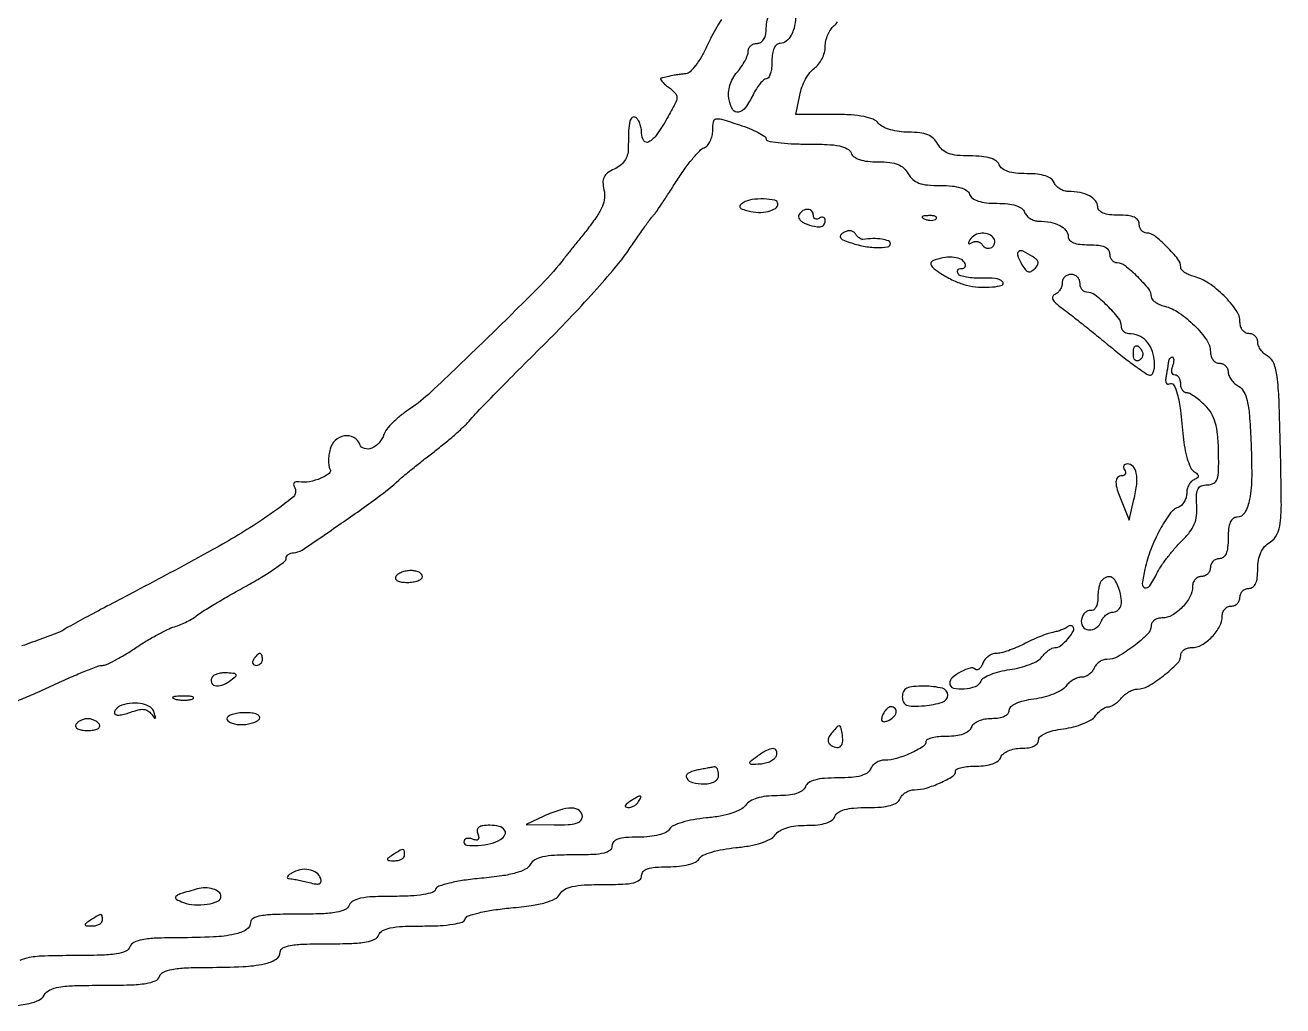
# Model space of a CAD drawing. Extents: x 166 to 1835, y 45 to 1905.
# Drawn here: x 1441.9 to 1654.2, y 71.5 to 237.1 of the extents above; entities that cross this region are included whole.
import ezdxf

# ---------------------------------------------------------------- set-up
doc = ezdxf.new("R2010")
doc.units = 0

msp = doc.modelspace()

# ---------------------------------------------------------------- linework, layer by layer
for points in [[(1559.48133, 238.01001, 0.013298), (1558.687206, 236.751742, 0.015198), (1557.818149, 235.1834, 0.012038), (1556.972373, 233.439356, -0.024588), (1556.089992, 231.730419, -0.032015), (1555.110798, 230.267342, -0.033414), (1554.171585, 229.197811, -0.176508), (1553.475007, 228.875, 0.00937), (1552.837102, 228.80888, 0.007087), (1552.139533, 228.713281, 0.007171), (1551.486808, 228.604786, 0.016483), (1551, 228.5, -0.003794), (1550.566559, 228.395128, -0.002897), (1550.090731, 228.286719, -0.002929), (1549.643784, 228.190354, -0.006893), (1549.30887, 228.125, 0.450582), (1549.208546, 227.959587, 0.094812), (1549.389439, 227.62089, 0.04497), (1549.858078, 227.137091, 0.020019), (1550.553669, 226.584414, -0.042518), (1551.663444, 225.618197, -0.206845), (1551.951821, 224.855573, -0.110138), (1551.675941, 223.84225, -0.008499), (1550.310819, 221.356421, -0.022693), (1548.570625, 218.608783, -0.109312), (1547.216093, 217.364295, -0.400612), (1546.379795, 217.566067, -0.143979), (1546, 218.85765, 0.045044), (1545.925959, 219.677849, 0.045465), (1545.70625, 220.468871, 0.049524), (1545.383702, 221.118652, 0.114875), (1545, 221.5, 0.305117), (1544.418753, 221.477485, 0.179076), (1544.018445, 220.873617, 0.049001), (1543.809568, 219.313265, 0.007454), (1543.745891, 216.167838, -0.07476), (1543.582339, 215.118206, -0.075824), (1543.117567, 214.16864, -0.072852), (1542.37147, 213.370939, -0.061537), (1541.385782, 212.766005, 0.046156), (1540.252675, 212.117574, 0.123986), (1539.650201, 211.419561, 0.127911), (1539.46056, 210.533792, 0.050637), (1539.641495, 209.292263, -0.088259), (1539.737447, 207.920667, -0.072029), (1539.372826, 206.492867, -0.050867), (1538.474337, 204.830395, -0.01904), (1536.899633, 202.694096, 0.000108), (1535.543574, 200.993189, 0.00012), (1534.235315, 199.350705, 0.00011), (1533.120155, 197.949329, 0.000626), (1532.527194, 197.201921, -0.0289), (1528.582793, 192.769527, -0.003822), (1519.630711, 183.946123, -0.00307), (1510.432686, 175.12694, -0.043435), (1506.863398, 172.290904, 0.023493), (1505.367162, 171.196347, 0.025008), (1504.01252, 169.987551, 0.025639), (1502.960182, 168.837264, 0.095882), (1502.493847, 167.980615, -0.102529), (1501.699988, 166.566951, -0.116366), (1500.439976, 165.661534, -0.16748), (1499.22382, 165.589069, -0.237316), (1498.436064, 166.306019, 0.180471), (1497.411764, 167.465659, 0.164013), (1495.830689, 167.729028, 0.147684), (1494.288456, 166.97772, 0.145597), (1493.409246, 165.494431, 0.029371), (1493.223516, 164.513789, 0.031023), (1493.158464, 163.53597, 0.032645), (1493.209825, 162.693149, 0.10727), (1493.394609, 162.170526, -0.382769), (1493.256143, 161.398884, -0.065842), (1491.858901, 160.579052, -0.054644), (1489.932926, 160.004431, -0.077633), (1488.149648, 159.958395, 0.06391), (1487.67313, 159.95911, 0.160495), (1487.363262, 159.811552, 0.222397), (1487.261027, 159.5483, 0.122185), (1487.368828, 159.212241, -0.378597), (1487.036237, 157.277812, -0.023346), (1481.926595, 153.552262, -0.019709), (1473.650066, 148.546982, -0.005709), (1460.5, 141.4808, 0.001262), (1456.212764, 139.22597, 0.001826), (1452.4375, 137.210547, 0.000928), (1449.244094, 135.483081, 0.030372), (1448.5, 135.018179, -0.063388), (1447.749962, 134.615641, -0.002553), (1444.85625, 133.523616, -0.004446), (1441.403828, 132.275668, -0.00313)], [(1572, 238.974799, -0.046466), (1571.816287, 237.002216, -0.074377), (1571.262491, 235.407355, -0.099659), (1570.42128, 234.369984, -0.174432), (1569.393011, 234, 0.175193), (1568.810846, 233.789558, 0.111041), (1568.366084, 233.211598, 0.074083), (1568.088356, 232.269986, 0.034744), (1568, 231, -0.029865), (1567.931288, 229.850641, -0.046501), (1567.722279, 228.88125, -0.058884), (1567.418323, 228.205922, -0.26341), (1567.054566, 228, 0.182582), (1566.606198, 227.830625, 0.037347), (1566.003637, 227.213879, 0.034816), (1565.373331, 226.348489, 0.026586), (1564.804566, 225.323842, -0.039909), (1563.52637, 223.158994, -0.189222), (1562.347413, 222.380421, -0.322876), (1561.387182, 222.803484, -0.085784), (1560.762164, 224.463828, -0.061035), (1560.680563, 225.680587, -0.057573), (1560.890952, 226.906417, -0.055913), (1561.384314, 228.084144, -0.051555), (1562.137594, 229.158647, 0.027934), (1562.850372, 230.079719, 0.028274), (1563.452918, 231.070907, 0.029468), (1563.875305, 231.99006, 0.093228), (1564, 232.65301, -0.110581), (1564.115055, 233.166876, -0.09997), (1564.440625, 233.604322, -0.094858), (1564.927288, 233.897734, -0.088582), (1565.5, 234, 0.136154), (1566.099229, 234.166257, 0.109125), (1566.587029, 234.62866, 0.088231), (1566.907612, 235.349002, 0.058305), (1567.021962, 236.25, -0.079869), (1567.471305, 238.880929, -0.023535)], [(1439.906079, 71.526786, 0.033069), (1442.597742, 71.913973, 0.059167), (1444.256058, 72.476762, 0.155029), (1445.162943, 73.326679, -0.155113), (1446.0722, 74.178539, -0.069588), (1447.650625, 74.677359, -0.034994), (1450.291519, 74.934811, -0.006805), (1455.081075, 75, 0.006932), (1459.685322, 75.063833, 0.031999), (1462.33799, 75.307773, 0.059992), (1463.912635, 75.75294, 0.205061), (1464.638374, 76.5, -0.192364), (1465.31444, 77.23083, -0.065615), (1466.714893, 77.684343, -0.036237), (1469.026074, 77.938878, -0.008865), (1472.856989, 78.013655, 0.010575), (1478.716434, 78.148067, 0.041794), (1482.289848, 78.606613, 0.082189), (1484.31182, 79.402923, 0.263777), (1485, 80.616631, -0.285559), (1485.418611, 81.289829, -0.072024), (1486.701418, 81.706939, -0.035115), (1489.008904, 81.939321, -0.007542), (1493.031385, 82, 0.008188), (1497.090113, 82.06647, 0.034962), (1499.498998, 82.314609, 0.064281), (1500.947394, 82.764126, 0.196231), (1501.638374, 83.5, -0.18348), (1502.280573, 84.218574, -0.069653), (1503.569683, 84.673799, -0.039558), (1505.663439, 84.929037, -0.010558), (1509.023655, 85, 0.01232), (1511.978125, 85.072811, 0.02874), (1514.177389, 85.308462, 0.035017), (1515.699496, 85.671621, 0.240701), (1516.231439, 86.194318, -0.236181), (1516.752169, 86.714824, -0.021052), (1518.586284, 87.240692, -0.022961), (1521.012532, 87.710357, -0.013474), (1523.949627, 88.059598, 0.011776), (1527.411267, 88.459294, 0.033636), (1529.782915, 88.954268, 0.049825), (1531.358388, 89.569992, 0.148185), (1532.184545, 90.36528, -0.138736), (1532.97372, 91.153634, -0.072816), (1534.280535, 91.651185, -0.042799), (1536.318201, 91.923527, -0.011831), (1539.54969, 92, 0.009528), (1542.845394, 92.062806, 0.04763), (1544.674948, 92.308137, 0.108929), (1545.644059, 92.770891, 0.231061), (1546, 93.5, -0.187458), (1546.270406, 94.195901, -0.126791), (1546.991718, 94.665736, -0.064391), (1548.304942, 94.927148, -0.016974), (1550.45031, 95, 0.024334), (1552.329666, 95.091517, 0.039253), (1553.906388, 95.371565, 0.047541), (1555.086957, 95.80151, 0.150204), (1555.70031, 96.364311, -0.158901), (1556.340614, 96.932112, -0.029567), (1557.836143, 97.480012, -0.028605), (1559.755409, 97.939252, -0.021184), (1561.917873, 98.233649, 0.02086), (1564.265063, 98.551646, 0.034045), (1566.213494, 99.037634, 0.040851), (1567.68848, 99.651115, 0.116424), (1568.528116, 100.369338, -0.104192), (1569.306698, 101.068618, -0.057314), (1570.486249, 101.5808, -0.04625), (1572.024325, 101.896932, -0.027577), (1573.891627, 102, 0.023852), (1575.764637, 102.089401, 0.05272), (1577.165317, 102.374403, 0.075048), (1578.123286, 102.844135, 0.150798), (1578.638374, 103.5, -0.160697), (1579.193759, 104.179708, -0.075342), (1580.244275, 104.644626, -0.048678), (1581.845353, 104.917769, -0.017925), (1584.138374, 105, 0.017925), (1586.431395, 105.082231, 0.048678), (1588.032473, 105.355374, 0.075342), (1589.082989, 105.820292, 0.160697), (1589.638374, 106.5, -0.095986), (1589.996174, 107.073509, -0.066857), (1590.587144, 107.559375, -0.06442), (1591.311231, 107.887892, -0.074453), (1592.059936, 108, 0.071567), (1594.039517, 108.284805, 0.035404), (1596.424167, 109.173038, 0.030297), (1598.504512, 110.277096, 0.261291), (1599, 111.160515, -0.302301), (1599.216574, 111.48599, -0.040808), (1600.037344, 111.753401, -0.035942), (1601.177961, 111.939271, -0.022424), (1602.531385, 112, 0.032025), (1604.052367, 112.09752, 0.055587), (1605.280592, 112.39694, 0.072248), (1606.161597, 112.871876, 0.14238), (1606.638374, 113.5, -0.134491), (1607.070802, 114.088394, -0.065461), (1607.877318, 114.570636, -0.056246), (1608.931597, 114.891905, -0.045886), (1610.106989, 115, 0.03736), (1611.306979, 115.089789, 0.073237), (1612.221434, 115.368245, 0.106413), (1612.793327, 115.806462, 0.178083), (1613, 116.368331, -0.217078), (1613.277226, 116.976781, -0.071529), (1614.123373, 117.522646, -0.049976), (1615.45017, 117.977482, -0.024268), (1617.214914, 118.302, 0.029857), (1618.9124, 118.633794, 0.031456), (1620.528137, 119.16138, 0.033157), (1621.851374, 119.792104, 0.107496), (1622.575156, 120.433669, -0.038497), (1623.088558, 121.032999, -0.039692), (1623.68288, 121.53989, -0.042891), (1624.267037, 121.890924, -0.114337), (1624.737798, 122, 0.107418), (1625.215092, 122.103737, 0.03939), (1625.821961, 122.440625, 0.03682), (1626.44853, 122.92602, 0.036354), (1627, 123.5, -0.049474), (1627.581103, 124.073949, -0.041862), (1628.295755, 124.559375, -0.043776), (1629.029607, 124.891938, -0.0847), (1629.662937, 125, 0.133389), (1631.482059, 125.494095, 0.032271), (1634.087917, 127.257592, 0.029856), (1636.419241, 129.298859, 0.200614), (1637, 130.688058, -0.139378), (1637.142222, 131.188352, -0.100015), (1637.541972, 131.614617, -0.08546), (1638.139849, 131.901667, -0.069388), (1638.845012, 132, 0.131807), (1640.534928, 132.453363, 0.069552), (1642.258837, 133.799851, 0.069082), (1643.560507, 135.581828, 0.123861), (1644, 137.328741, -0.088534), (1644.113879, 137.966843, -0.094841), (1644.440625, 138.509068, -0.099977), (1644.927762, 138.871806, -0.11064), (1645.5, 139, 0.099038), (1646.072457, 139.114514, 0.097945), (1646.559375, 139.440625, 0.097945), (1646.885486, 139.927543, 0.099038), (1647, 140.5, -0.099038), (1647.114514, 141.072457, -0.097945), (1647.440625, 141.559375, -0.097945), (1647.927543, 141.885486, -0.099038), (1648.5, 142, 0.158389), (1649.160385, 142.214579, 0.128489), (1649.63495, 142.793242, 0.079062), (1649.91497, 143.791396, 0.028936), (1650, 145.259453, -0.041314), (1650.126286, 146.785199, -0.065591), (1650.508282, 148.037101, -0.074149), (1651.156545, 149.03704, -0.072462), (1652.072889, 149.813447, 0.1378), (1653.231894, 151.086152, 0.088878), (1653.801031, 153.010835, 0.030477), (1653.976398, 156.56599, 0.002647), (1653.822889, 165.626161, 0.003407), (1653.584787, 173.820125, 0.024285), (1653.250188, 177.774079, 0.053713), (1652.705213, 179.998106, 0.180358), (1651.75, 181.121858, -0.057206), (1651.080665, 181.603448, -0.052111), (1650.514062, 182.238262, -0.055546), (1650.127917, 182.92284, -0.100991), (1650, 183.54969, 0.102534), (1649.885305, 184.103113, 0.098701), (1649.559375, 184.573971, 0.097084), (1649.072534, 184.889464, 0.095649), (1648.5, 185, -0.129736), (1647.927967, 185.150967, -0.100687), (1647.440625, 185.575612, -0.088743), (1647.112885, 186.210839, -0.074964), (1647, 186.959531, 0.154066), (1646.382018, 188.917508, 0.044648), (1644.314857, 191.368291, 0.045071), (1641.704665, 193.52604, 0.087625), (1639.25, 194.639657, -0.039264), (1638.388842, 194.934229, -0.050916), (1637.660938, 195.341215, -0.060578), (1637.159293, 195.792472, -0.181251), (1637, 196.217461, 0.16982), (1636.531668, 197.556599, 0.02781), (1634.675638, 199.636971, 0.027926), (1632.59885, 201.498844, 0.16683), (1631.25, 201.982723, -0.11869), (1630.773186, 202.104522, -0.099152), (1630.367188, 202.43555, -0.090984), (1630.094487, 202.92578, -0.081725), (1630, 203.5, 0.164293), (1629.773926, 204.169448, 0.129352), (1629.166667, 204.642857, 0.075863), (1628.104033, 204.918107, 0.025511), (1626.5, 205, -0.026588), (1624.959322, 205.081986, -0.06822), (1623.878136, 205.349501, -0.11212), (1623.235254, 205.791296, -0.188537), (1623, 206.393011, 0.174432), (1622.630016, 207.42128, 0.099659), (1621.592645, 208.262491, 0.074377), (1619.997784, 208.816287, 0.046466), (1618.025201, 209, -0.075792), (1617.289777, 209.112122, -0.064712), (1616.576941, 209.440625, -0.066826), (1615.993631, 209.92651, -0.09438), (1615.638374, 210.5, 0.149362), (1615.129464, 211.151758, 0.074777), (1614.184652, 211.622279, 0.053272), (1612.813032, 211.909374, 0.024977), (1611, 212, -0.024977), (1609.186968, 212.090626, -0.053272), (1607.815348, 212.377721, -0.074777), (1606.870536, 212.848242, -0.149362), (1606.361626, 213.5, 0.15327), (1605.836143, 214.162485, 0.075361), (1604.855411, 214.630927, 0.051739), (1603.404813, 214.912583, 0.022102), (1601.428195, 215, -0.022196), (1599.23471, 215.09742, -0.066157), (1597.770828, 215.426141, -0.094926), (1596.754316, 216.038648, -0.087174), (1596, 217, 0.083758), (1595.278195, 217.932876, 0.089873), (1594.30625, 218.55023, 0.068384), (1592.962365, 218.893467, 0.028384), (1591.087261, 219, -0.033613), (1589.489089, 219.107561, -0.0381), (1587.987065, 219.428593, -0.041963), (1586.752692, 219.908223, -0.106295), (1586, 220.5, 0.123201), (1585.070554, 221.181818, 0.04824), (1583.536003, 221.641977, 0.034588), (1581.369045, 221.915981, 0.014158), (1578.402555, 222), (1572.05, 222), (1572.689652, 225.25, -0.041031), (1573.069709, 226.5901, -0.034817), (1573.680539, 227.929157, -0.036266), (1574.414829, 229.074565, -0.077532), (1575.164652, 229.806704, 0.072016), (1575.867107, 230.477699, 0.04907), (1576.460866, 231.411314, 0.048817), (1576.86463, 232.44973, 0.068427), (1577, 233.434259, -0.056268), (1577.110633, 234.414229, -0.043367), (1577.440625, 235.439047, -0.044509), (1577.925396, 236.354157, -0.075633), (1578.5, 237, 0.074303), (1579.074547, 237.642348, 0.044556)], [(1440.668076, 123.028125, 0.00783), (1443.346044, 124.159272, 0.005663), (1446.295519, 125.5, -0.005814), (1449.247288, 126.840701, -0.007999), (1451.932352, 127.971875, -0.005429), (1454.198199, 128.855573, -0.090497), (1454.98963, 129, 0.108026), (1455.695396, 129.154283, 0.013397), (1457.11495, 129.852704, 0.015301), (1458.774817, 130.791261, 0.012114), (1460.511119, 131.902824, -0.012218), (1462.3298, 133.066592, -0.011547), (1464.237327, 134.163108, -0.011585), (1465.970344, 135.055337, -0.039024), (1467.156144, 135.521104, 0.024849), (1468.16325, 135.884113, 0.017741), (1469.252117, 136.384963, 0.017975), (1470.258343, 136.937992, 0.036164), (1471, 137.457217, -0.031842), (1471.947725, 138.132975, -0.004266), (1474.042187, 139.409119, -0.004916), (1476.555631, 140.877947, -0.004118), (1479.25, 142.387878, 0.010112), (1481.836724, 143.878508, 0.015335), (1484.017188, 145.287442, 0.009968), (1485.740036, 146.528553, 0.235881), (1486, 147.048941, -0.129733), (1486.096145, 147.413255, -0.098833), (1486.367188, 147.726637, -0.087162), (1486.772384, 147.941105, -0.074275), (1487.25, 148.02046, 0.145173), (1488.678652, 148.469759, 0.002659), (1495.301941, 152.984962, 0.006725), (1501.496835, 157.380651, 0.028683), (1505, 160.259701, -0.013829), (1505.853938, 161.005065, -0.002985), (1507.373929, 162.244281, -0.003113), (1509.151803, 163.657997, -0.00297), (1510.975078, 165.07195, 0.009094), (1512.809824, 166.53113, 0.008644), (1514.622127, 168.08051, 0.008623), (1516.176613, 169.505258, 0.030013), (1517.106409, 170.5, -0.019544), (1518.235365, 171.759639, -0.001522), (1521.392479, 174.996875, -0.002076), (1525.187496, 178.832599, -0.001585), (1529.371484, 183, 0.007551), (1533.707792, 187.423447, 0.007271), (1537.964454, 192.03125, 0.00722), (1541.596758, 196.199283, 0.026111), (1543.726652, 199, -0.002375), (1545.201661, 201.143506, -0.003388), (1546.532989, 203.03125, -0.001881), (1547.673856, 204.613269, -0.050316), (1548.019314, 205, 0.056892), (1548.354673, 205.385484, 0.002461), (1549.364068, 206.869207, 0.004168), (1550.539707, 208.647535, 0.002956), (1551.830033, 210.661131, -0.014007), (1553.186347, 212.678153, -0.017435), (1554.562273, 214.46994, -0.015842), (1555.800169, 215.877329, -0.113305), (1556.547218, 216.379746, 0.122912), (1557.103296, 216.769232, 0.064547), (1557.573245, 217.476796, 0.05818), (1557.891914, 218.37442, 0.056286), (1558, 219.331536, -0.04074), (1558.117782, 220.774673, -0.311471), (1558.565179, 221.239063, -0.124313), (1559.493565, 221.195194, -0.005866), (1562.5, 220.244382, -0.016547), (1564.224245, 219.612776, -0.02483), (1565.678125, 218.939172, -0.022132), (1566.77033, 218.302488, -0.255012), (1567, 217.881462, 0.360774), (1567.289213, 217.53281, 0.014662), (1569.024822, 217.258929, 0.019794), (1571.250282, 217.063468, 0.012006), (1573.893011, 217, -0.010358), (1577.300745, 216.929395, -0.039213), (1579.416075, 216.674721, -0.069304), (1580.715938, 216.219892, -0.184401), (1581.361626, 215.5, 0.14848), (1581.866684, 214.850869, 0.074574), (1582.803436, 214.379849, 0.053602), (1584.157176, 214.091407, 0.025713), (1585.933431, 214, -0.026282), (1587.902953, 213.896401, -0.067819), (1589.282906, 213.55792, -0.091578), (1590.268077, 212.942166, -0.084736), (1591, 212, 0.087174), (1591.754316, 211.038648, 0.094926), (1592.770828, 210.426141, 0.066157), (1594.23471, 210.09742, 0.022196), (1596.428195, 210, -0.022102), (1598.404813, 209.912583, -0.051739), (1599.855411, 209.630927, -0.075361), (1600.836143, 209.162485, -0.15327), (1601.361626, 208.5, 0.149362), (1601.870536, 207.848242, 0.074777), (1602.815348, 207.377721, 0.053272), (1604.186968, 207.090626, 0.024977), (1606, 207, -0.024977), (1607.813032, 206.909374, -0.053272), (1609.184652, 206.622279, -0.074777), (1610.129464, 206.151758, -0.149362), (1610.638374, 205.5, 0.09438), (1610.993631, 204.92651, 0.066826), (1611.576941, 204.440625, 0.064712), (1612.289777, 204.112122, 0.075792), (1613.025201, 204, -0.046466), (1614.997784, 203.816287, -0.074377), (1616.592645, 203.262491, -0.099659), (1617.630016, 202.42128, -0.174432), (1618, 201.393011, 0.188537), (1618.235254, 200.791296, 0.11212), (1618.878136, 200.349501, 0.06822), (1619.959322, 200.081986, 0.026588), (1621.5, 200, -0.025511), (1623.104033, 199.918107, -0.075863), (1624.166667, 199.642857, -0.129352), (1624.773926, 199.169448, -0.164293), (1625, 198.5, 0.081725), (1625.094487, 197.92578, 0.090984), (1625.367188, 197.43555, 0.099152), (1625.773186, 197.104522, 0.11869), (1626.25, 196.982723, -0.16683), (1627.59885, 196.498844, -0.027926), (1629.675638, 194.636971, -0.02781), (1631.531668, 192.556599, -0.16982), (1632, 191.217461, 0.181251), (1632.159293, 190.792472, 0.060578), (1632.660938, 190.341215, 0.050916), (1633.388842, 189.934229, 0.039264), (1634.25, 189.639657, -0.087625), (1636.704665, 188.52604, -0.045071), (1639.314857, 186.368291, -0.044648), (1641.382018, 183.917508, -0.154066), (1642, 181.959531, 0.074964), (1642.112885, 181.210839, 0.088743), (1642.440625, 180.575612, 0.100687), (1642.927967, 180.150967, 0.129736), (1643.5, 180, -0.095649), (1644.072534, 179.889464, -0.097084), (1644.559375, 179.573971, -0.098701), (1644.885305, 179.103113, -0.102534), (1645, 178.54969, 0.100456), (1645.127164, 177.923143, 0.055545), (1645.510865, 177.239514, 0.052166), (1646.073944, 176.606083, 0.057485), (1646.739115, 176.126123, -0.142124), (1647.619647, 175.232882, -0.066952), (1648.198786, 173.704342, -0.037046), (1648.583039, 171.235594, -0.008742), (1648.845386, 167.06792, -0.012443), (1648.97058, 160.960529, -0.04368), (1648.610738, 157.047158, -0.082358), (1647.7983, 154.774613, -0.272218), (1646.480948, 154, 0.168387), (1645.823631, 153.772172, 0.126474), (1645.355782, 153.159162, 0.074527), (1645.081909, 152.093285, 0.025687), (1645, 150.5, -0.025511), (1644.918107, 148.895967, -0.075863), (1644.642857, 147.833333, -0.129352), (1644.169448, 147.226074, -0.164293), (1643.5, 147, 0.099038), (1642.927543, 146.885486, 0.097945), (1642.440625, 146.559375, 0.097945), (1642.114514, 146.072457, 0.099038), (1642, 145.5, -0.099038), (1641.885486, 144.927543, -0.097945), (1641.559375, 144.440625, -0.097945), (1641.072457, 144.114514, -0.099038), (1640.5, 144, 0.11064), (1639.927762, 143.871806, 0.099977), (1639.440625, 143.509068, 0.094841), (1639.113879, 142.966843, 0.088534), (1639, 142.328741, -0.123861), (1638.560507, 140.581828, -0.069082), (1637.258837, 138.799851, -0.069552), (1635.534928, 137.453363, -0.131807), (1633.845012, 137, 0.069388), (1633.139849, 136.901667, 0.08546), (1632.541972, 136.614617, 0.100015), (1632.142222, 136.188352, 0.139378), (1632, 135.688058, -0.201245), (1631.402607, 134.263926, -0.031756), (1629.056326, 132.235219, -0.034223), (1626.411575, 130.498576, -0.128858), (1624.509108, 130, 0.086404), (1623.865181, 129.887888, 0.066336), (1623.229886, 129.559375, 0.065944), (1622.69918, 129.073417, 0.08301), (1622.361626, 128.5, -0.081103), (1622.026992, 127.926585, -0.065673), (1621.504855, 127.440625, -0.066514), (1620.882231, 127.112086, -0.088405), (1620.253254, 127, 0.084445), (1619.582705, 126.885938, 0.048096), (1618.834296, 126.53989, 0.046276), (1618.126742, 126.032939, 0.056368), (1617.575156, 125.433669, -0.107496), (1616.851374, 124.792104, -0.033157), (1615.528137, 124.16138, -0.031456), (1613.9124, 123.633794, -0.029857), (1612.214914, 123.302, 0.024268), (1610.45017, 122.977482, 0.049976), (1609.123373, 122.522646, 0.071529), (1608.277226, 121.976781, 0.217078), (1608, 121.368331, -0.178083), (1607.793327, 120.806462, -0.106413), (1607.221434, 120.368245, -0.073237), (1606.306979, 120.089789, -0.03736), (1605.106989, 120, 0.045886), (1603.931597, 119.891905, 0.056246), (1602.877318, 119.570636, 0.065461), (1602.070802, 119.088394, 0.134491), (1601.638374, 118.5, -0.14238), (1601.161597, 117.871876, -0.072248), (1600.280592, 117.39694, -0.055587), (1599.052367, 117.09752, -0.032025), (1597.531385, 117, 0.022424), (1596.177961, 116.939271, 0.035942), (1595.037344, 116.753401, 0.040808), (1594.216574, 116.48599, 0.302301), (1594, 116.160515, -0.261291), (1593.504512, 115.277096, -0.030297), (1591.424167, 114.173038, -0.035404), (1589.039517, 113.284805, -0.071567), (1587.059936, 113, 0.074453), (1586.311231, 112.887892, 0.06442), (1585.587144, 112.559375, 0.066857), (1584.996174, 112.073509, 0.095986), (1584.638374, 111.5, -0.160697), (1584.082989, 110.820292, -0.075342), (1583.032473, 110.355374, -0.048678), (1581.431395, 110.082231, -0.017925), (1579.138374, 110, 0.017925), (1576.845353, 109.917769, 0.048678), (1575.244275, 109.644626, 0.075342), (1574.193759, 109.179708, 0.160697), (1573.638374, 108.5, -0.150798), (1573.123286, 107.844135, -0.075048), (1572.165317, 107.374403, -0.05272), (1570.764637, 107.089401, -0.023852), (1568.891627, 107, 0.027577), (1567.024325, 106.896932, 0.04625), (1565.486249, 106.5808, 0.057314), (1564.306698, 106.068618, 0.104192), (1563.528116, 105.369338, -0.116424), (1562.68848, 104.651115, -0.040851), (1561.213494, 104.037634, -0.034045), (1559.265063, 103.551646, -0.02086), (1556.917873, 103.233649, 0.021184), (1554.755409, 102.939252, 0.028605), (1552.836143, 102.480012, 0.029567), (1551.340614, 101.932112, 0.158901), (1550.70031, 101.364311, -0.150204), (1550.086957, 100.80151, -0.047541), (1548.906388, 100.371565, -0.039253), (1547.329666, 100.091517, -0.024334), (1545.45031, 100, 0.016974), (1543.304942, 99.927148, 0.064391), (1541.991718, 99.665736, 0.126791), (1541.270406, 99.195901, 0.187458), (1541, 98.5, -0.231061), (1540.644059, 97.770891, -0.108929), (1539.674948, 97.308137, -0.04763), (1537.845394, 97.062806, -0.009528), (1534.54969, 97, 0.011831), (1531.318201, 96.923527, 0.042799), (1529.280535, 96.651185, 0.072816), (1527.97372, 96.153634, 0.138736), (1527.184545, 95.36528, -0.148185), (1526.358388, 94.569992, -0.049825), (1524.782915, 93.954268, -0.033636), (1522.411267, 93.459294, -0.011776), (1518.949627, 93.059598, 0.013474), (1516.012532, 92.710357, 0.022961), (1513.586284, 92.240692, 0.021052), (1511.752169, 91.714824, 0.236181), (1511.231439, 91.194318, -0.240701), (1510.699496, 90.671621, -0.035017), (1509.177389, 90.308462, -0.02874), (1506.978125, 90.072811, -0.01232), (1504.023655, 90, 0.010558), (1500.663439, 89.929037, 0.039558), (1498.569683, 89.673799, 0.069653), (1497.280573, 89.218574, 0.18348), (1496.638374, 88.5, -0.196231), (1495.947394, 87.764126, -0.064281), (1494.498998, 87.314609, -0.034962), (1492.090113, 87.06647, -0.008188), (1488.031385, 87, 0.007542), (1484.008904, 86.939321, 0.035115), (1481.701418, 86.706939, 0.072024), (1480.418611, 86.289829, 0.285559), (1480, 85.616631, -0.263777), (1479.31182, 84.402923, -0.082189), (1477.289848, 83.606613, -0.041794), (1473.716434, 83.148067, -0.010575), (1467.856989, 83.013655, 0.008865), (1464.026074, 82.938878, 0.036237), (1461.714893, 82.684343, 0.065615), (1460.31444, 82.23083, 0.192364), (1459.638374, 81.5, -0.205061), (1458.912635, 80.75294, -0.059992), (1457.33799, 80.307773, -0.031999), (1454.685322, 80.063833, -0.006932), (1450.081075, 80, 0.006805), (1445.291519, 79.934811, 0.034994), (1442.650625, 79.677359, 0.069588), (1441.0722, 79.178539, 0.155113)]]:
    msp.add_lwpolyline(points, format="xyb")
for points in [[(1563.165465, 207.104914, 0.062927), (1562.63762, 206.677455, 0.33943), (1562.59967, 206.333695, 0.172956), (1562.978219, 206.02521, 0.02137), (1564.011917, 205.707135, 0.058433), (1565.710617, 205.469407, 0.06382), (1567.366362, 205.644165, 0.080196), (1568.587636, 206.15, 0.26016), (1569, 206.888881, 0.354081), (1568.503052, 207.502643, 0.043167), (1566.657806, 207.731305, 0.044269), (1564.602653, 207.62543, 0.104139)], [(1572.564761, 205.104785, 0.169737), (1572.478983, 204.716284, 0.120446), (1572.636974, 204.294884, 0.091339), (1573.025634, 203.902484, 0.060475), (1573.587531, 203.604785, 0.028256), (1575.121193, 203.113662, 0.096736), (1576.161299, 203.050616, 0.191179), (1576.760879, 203.3861, 0.172394), (1577, 204.059017, 0.108972), (1576.921712, 204.413961, 0.182303), (1576.70625, 204.6254, 0.161196), (1576.3821, 204.656512, 0.082592), (1576, 204.5, -0.082592), (1575.6179, 204.343488, -0.161196), (1575.29375, 204.3746, -0.182303), (1575.078288, 204.586039, -0.108972), (1575, 204.940983, 0.184031), (1574.731151, 205.64669, 0.196382), (1574.06925, 205.970508, 0.153934), (1573.234143, 205.767641, 0.118917)], [(1593.8125, 204.316886, 0.051402), (1594.359369, 204.160852, 0.05415), (1594.916927, 204.123424, 0.060344), (1595.402231, 204.202593, 0.126455), (1595.729167, 204.395833, 0.296942), (1595.77538, 204.614691, 0.208169), (1595.592839, 204.799335, 0.077125), (1595.112848, 204.910055, 0.028489), (1594.416667, 204.921053, 0.018894), (1593.670344, 204.862007, 0.168741), (1593.37858, 204.720685, 0.470617), (1593.395823, 204.538436, 0.054073)], [(1580.091479, 202.056537, 0.078192), (1579.572164, 201.610495, 0.325843), (1579.543004, 201.222946, 0.151848), (1579.978619, 200.845089, 0.020591), (1581.117872, 200.400663, 0.034817), (1583.458922, 199.774976, 0.040753), (1585.743646, 199.522413, 0.045665), (1587.51138, 199.633273, 0.369823), (1588, 200.203534, 0.317815), (1587.686532, 200.646883, 0.046984), (1586.560938, 200.929527, 0.040974), (1585.041815, 201.036372, 0.030348), (1583.361803, 200.91459, -0.137583), (1583.07137, 200.95564, -0.056201), (1582.723607, 201.157602, -0.049896), (1582.376813, 201.473073, -0.044874), (1582.08541, 201.861803, 0.122136), (1581.732674, 202.206694, 0.108859), (1581.244282, 202.365415, 0.094125), (1580.674005, 202.313753, 0.068993)], [(1601.404508, 200.845492, 0.029587), (1601.165026, 200.401245, 0.279645), (1601.187815, 200.195104, 0.343373), (1601.367361, 200.148527, 0.036486), (1601.776393, 200.361803, -0.09406), (1602.239311, 200.539228, -0.096635), (1602.730434, 200.532237, -0.099026), (1603.173431, 200.342684, -0.10425), (1603.5, 200, 0.090563), (1603.815642, 199.650268, 0.095543), (1604.22897, 199.442674, 0.099662), (1604.67512, 199.40858, 0.108213), (1605.08541, 199.552786, 0.097277), (1605.403043, 199.847224, 0.097513), (1605.585377, 200.239685, 0.098348), (1605.604475, 200.669126, 0.100828), (1605.457295, 201.069098, 0.157727), (1604.642452, 201.761506, 0.112113), (1603.452109, 201.963602, 0.10733), (1602.248615, 201.631875, 0.134406)], [(1595.167619, 197.310259, 0.227116), (1594.832026, 196.94592, 0.231281), (1594.908852, 196.460217, 0.082991), (1595.551111, 195.807142, 0.020444), (1596.807846, 194.970661, 0.029361), (1598.92478, 193.847825, 0.046722), (1600.859024, 193.173181, 0.046969), (1602.87746, 192.871528, 0.030056), (1605.25, 192.884846, 0.067633), (1606.836427, 193.207699, 0.58033), (1606.94104, 193.771989, 0.14994), (1605.700344, 194.303553, 0.038549), (1603.495661, 194.369846, -0.024451), (1602.113247, 194.372463, -0.03196), (1600.857785, 194.517077, -0.033323), (1599.867701, 194.764832, -0.178201), (1599.436644, 195.102512, -0.102329), (1599.31192, 195.444593, -0.178412), (1599.373325, 195.736363, -0.166581), (1599.615134, 195.931954, -0.087722), (1600, 196, 0.101261), (1600.378351, 196.077418, 0.177706), (1600.608064, 196.29375, 0.167455), (1600.651081, 196.618194, 0.088621), (1600.5, 197, 0.170093), (1599.736605, 197.617656, 0.071416), (1598.424078, 197.884687, 0.059946), (1596.816674, 197.785496, 0.049644)], [(1610.057457, 196.892641, 0.031892), (1610.663811, 195.915009, 0.139256), (1611.189889, 195.493802, 0.213031), (1611.724682, 195.505236, 0.086271), (1612.334281, 195.934281, 0.058635), (1612.809973, 196.536859, 0.180283), (1612.90873, 197.03847, 0.165148), (1612.656573, 197.511577, 0.047535), (1611.991641, 198.026328, 0.027123), (1610.417017, 198.90616, 0.251476), (1609.663656, 198.877952, 0.357134), (1609.446794, 198.292241, 0.040013)], [(1617, 193.583333, -0.079541), (1616.906775, 193.001026, -0.062542), (1616.632812, 192.422726, -0.063143), (1616.227969, 191.935647, -0.085227), (1615.75, 191.621692, 0.198704), (1615.39792, 191.256678, 0.217957), (1615.424393, 190.768133, 0.091659), (1615.934984, 190.118524, 0.024022), (1616.974672, 189.288359, -0.009395), (1618.292929, 188.297472, -0.002352), (1620.406043, 186.630018, -0.002401), (1622.805033, 184.699692, -0.002415), (1625.180865, 182.75, 0.007625), (1627.446217, 180.930137, 0.010981), (1629.509504, 179.395312, 0.006964), (1631.26917, 178.181926, 0.148516), (1631.868137, 178, 0.259235), (1632.213007, 178.191687, 0.076567), (1632.458855, 178.767777, 0.055556), (1632.577458, 179.612323, 0.034478), (1632.536975, 180.61371, 0.072228), (1632.077873, 182.385513, 0.09477), (1631.154461, 183.774485, 0.101489), (1629.839749, 184.660129, 0.094853), (1628.25, 184.984687, -0.098363), (1627.771583, 185.085831, -0.095333), (1627.362113, 185.362689, -0.095332), (1627.084616, 185.771733, -0.098359), (1626.982723, 186.25, 0.167277), (1626.485479, 187.632323, 0.029821), (1624.614066, 189.696685, 0.029896), (1622.509277, 191.524133, 0.165283), (1621.109053, 192, -0.134215), (1620.686124, 192.11561, -0.100452), (1620.325784, 192.440625, -0.087226), (1620.083304, 192.926797, -0.072285), (1620, 193.5, 0.099038), (1619.885486, 194.072457, 0.097945), (1619.559375, 194.559375, 0.097945), (1619.072457, 194.885486, 0.099038), (1618.5, 195, 0.09335), (1617.92741, 194.892158, 0.096425), (1617.440625, 194.583854, 0.099164), (1617.114816, 194.123872, 0.105033)], [(1630.457295, 182.069098, -0.108373), (1630.598899, 181.665803, -0.099685), (1630.565079, 181.22714, -0.095498), (1630.360589, 180.820631, -0.090427), (1630.016312, 180.510081, -0.136093), (1629.63036, 180.397824, -0.190788), (1629.298542, 180.524436, -0.140899), (1629.074611, 180.890269, -0.067432), (1629, 181.440983, -0.039415), (1629.085158, 182.519563, -0.25701), (1629.407182, 182.933879, -0.315493), (1629.86686, 182.838655, -0.050477)], [(1634.923489, 180.25, -0.012204), (1634.872626, 179.848696, -0.003158), (1634.77084, 179.204851, -0.003211), (1634.645404, 178.47206, -0.003268), (1634.511274, 177.745237, 0.041492), (1634.443465, 177.108469, 0.112505), (1634.533534, 176.666224, 0.235195), (1634.755405, 176.485399, 0.196316), (1635.058468, 176.536135, -0.421781), (1635.787049, 176.354199, -0.067542), (1636.412237, 174.845829, -0.033819), (1636.953643, 172.037259, -0.00961), (1637.413705, 167.612444, 0.023512), (1637.670086, 165.672484, 0.028348), (1638.09825, 163.884902, 0.028995), (1638.620163, 162.453994, 0.13858), (1639.163553, 161.786313, -0.028773), (1639.795598, 161.285786, -0.198484), (1639.964766, 160.937005, -0.267807), (1639.815398, 160.638243, -0.049638), (1639.25, 160.340536, 0.108338), (1638.771801, 160.01247, 0.064816), (1638.367188, 159.450731, 0.060255), (1638.093193, 158.75342, 0.063593), (1638, 158.023655, -0.073366), (1637.891813, 157.290318, -0.064167), (1637.574734, 156.582381, -0.066866), (1637.10582, 156.005815, -0.097322), (1636.552285, 155.658437, 0.147882), (1635.142253, 154.564008, 0.030784), (1633.470831, 151.871618, 0.031743), (1631.956607, 148.574768, 0.036109), (1630.946669, 145.25, 0.023953), (1630.508271, 142.767929, 0.378817), (1630.953299, 142.113649, 0.323272), (1631.760215, 142.432266, 0.021636), (1633.08102, 144.706667, -0.02941), (1633.817425, 145.930552, -0.014866), (1634.87846, 147.385185, -0.014712), (1636.066971, 148.827123, -0.021196), (1637.207354, 150.024176, 0.036061), (1638.494805, 151.458603, 0.066653), (1639.280144, 152.810557, 0.069908), (1639.659966, 154.276314, 0.04367), (1639.707354, 156.052155, -0.021445), (1639.675192, 157.866782, -0.11453), (1639.921711, 158.819387, -0.1912), (1640.491454, 159.310745, -0.081717), (1641.5, 159.484646, 0.11835), (1642.556314, 159.746819, 0.194793), (1643.145871, 160.436701, 0.076889), (1643.390891, 161.873541, 0.009116), (1643.381785, 165.118215, 0.018098), (1643.2181, 167.975175, 0.047318), (1642.834231, 169.993043, 0.063174), (1642.165778, 171.53636, 0.062703), (1641.131785, 172.868215, 0.021516), (1640.242275, 173.684297, 0.02543), (1639.332462, 174.373788, 0.025554), (1638.518843, 174.868772, 0.124502), (1638, 175, -0.148195), (1637.618646, 175.115568, -0.098894), (1637.29375, 175.440625, -0.082425), (1637.074694, 175.926543, -0.064853), (1637, 176.5, 0.062722), (1636.92777, 177.073532, 0.08088), (1636.715469, 177.559375, 0.098158), (1636.400789, 177.884506, 0.152681), (1636.031385, 178, -0.184534), (1635.710807, 178.122486, -0.147206), (1635.516384, 178.440625, -0.100118), (1635.488865, 178.925634, -0.055937), (1635.638374, 179.5, 0.03384), (1635.815522, 180.075213, 0.063088), (1635.866591, 180.559375, 0.103138), (1635.79241, 180.88131, 0.292644), (1635.606989, 181, 0.118674), (1635.36948, 180.942823, 0.09006), (1635.155828, 180.779687, 0.082457), (1634.998431, 180.536542, 0.077227)], [(1627.5, 162, -0.082592), (1627.656512, 161.6179, -0.161196), (1627.6254, 161.29375, -0.182303), (1627.413961, 161.078288, -0.108972), (1627.059017, 161, 0.20317), (1626.344944, 160.697351, 0.199312), (1626.058369, 159.970512, 0.076534), (1626.292436, 158.612445, 0.015555), (1627.14291, 156.3151), (1628.28582, 153.5), (1629.108777, 157, 0.028212), (1629.566339, 159.59507, 0.076474), (1629.501998, 161.457451, 0.138902), (1628.946319, 162.569993, 0.210932), (1627.972368, 163, 0.104738), (1627.60497, 162.922185, 0.179921), (1627.383819, 162.70625, 0.164617), (1627.346362, 162.381945, 0.085773)], [(1504.5, 144, 0.253782), (1504.478234, 143.615199, 0.1651), (1504.794783, 143.287316, 0.083483), (1505.479336, 143.068671, 0.035659), (1506.440983, 143, 0.037227), (1507.420991, 143.073066, 0.055981), (1508.248289, 143.29375, 0.073461), (1508.813779, 143.616918, 0.230178), (1509, 144, 0.186414), (1508.852535, 144.381787, 0.089706), (1508.429836, 144.70625, 0.069539), (1507.801778, 144.926216, 0.049547), (1507.059017, 145, 0.046881), (1506.270704, 144.925923, 0.046318), (1505.50665, 144.70625, 0.050262), (1504.876024, 144.383556, 0.111412)], [(1623.666667, 143.333333, 0.11238), (1623.409196, 142.924097, 0.029781), (1623.195833, 142.177083, 0.028659), (1623.049067, 141.275476, 0.026022), (1623, 140.333333, -0.049742), (1622.912732, 139.458296, -0.080269), (1622.650258, 138.758854, -0.114095), (1622.262426, 138.33953, -0.203792), (1621.80939, 138.25, 0.145115), (1621.325854, 138.210627, 0.098335), (1620.8561, 137.9125, 0.082719), (1620.471389, 137.400287, 0.066051), (1620.236066, 136.75, 0.20479), (1620.460493, 135.574758, 0.230129), (1621.448925, 135.001276, 0.173986), (1622.755837, 135.364629, 0.148244), (1623.638374, 136.5, -0.074185), (1623.962529, 137.073431, -0.064359), (1624.454091, 137.559375, -0.06686), (1625.031441, 137.888097, -0.096313), (1625.606989, 138, 0.194423), (1626.462102, 138.345571, 0.15795), (1626.930429, 139.224918, 0.094284), (1626.913648, 140.62912, 0.041635), (1626.393011, 142.418213, 0.062001), (1625.854144, 143.427876, 0.159549), (1625.198897, 143.916012, 0.18858), (1624.45935, 143.87979, 0.091171)], [(1617.801973, 135.46864, -0.085471), (1617.476864, 135.23905, -0.021034), (1616.872892, 134.982068, -0.020919), (1616.146026, 134.742491, -0.01956), (1615.385307, 134.55839, 0.033772), (1614.456444, 134.305469, 0.012155), (1613.172559, 133.82562, 0.011993), (1611.78683, 133.229976, 0.013936), (1610.5, 132.595911, -0.019914), (1609.230861, 131.989304, -0.019042), (1607.898615, 131.475691, -0.019381), (1606.689305, 131.113333, -0.062235), (1605.856989, 131.006161, 0.089944), (1605.181761, 130.881088, 0.066354), (1604.511395, 130.519141, 0.065143), (1603.947301, 129.985472, 0.079315), (1603.58345, 129.356872, -0.043479), (1603.297921, 128.770742, -0.083785), (1602.959557, 128.374996, -0.13972), (1602.627617, 128.227325, -0.235815), (1602.344978, 128.321688, 0.272275), (1601.452708, 128.553077, 0.054828), (1599.871742, 127.907882, 0.054132), (1598.433333, 126.912848, 0.217711), (1598, 125.964816, 0.345901), (1598.618601, 125.177617, 0.07827), (1600.432783, 125.027609, 0.06883), (1602.378144, 125.444619, 0.21727), (1603.306656, 126.356748, -0.17015), (1603.78293, 126.918225, -0.037233), (1604.937851, 127.484422, -0.034732), (1606.443658, 127.970008, -0.027301), (1608.128558, 128.290418, 0.029286), (1609.859102, 128.626625, 0.031122), (1611.50277, 129.157978, 0.032762), (1612.846682, 129.791312, 0.108809), (1613.575156, 130.433669, -0.038497), (1614.088558, 131.032999, -0.039692), (1614.68288, 131.53989, -0.042891), (1615.267037, 131.890924, -0.114337), (1615.737798, 132, 0.166939), (1616.758251, 132.350474, 0.048109), (1617.987309, 133.513494, 0.049068), (1618.905222, 134.802529, 0.338657), (1618.809167, 135.524166, 0.110894), (1618.586881, 135.66493, 0.100007), (1618.317023, 135.704137, 0.094766), (1618.040974, 135.635399, 0.088326)], [(1480.5, 130, 0.082592), (1480.343488, 129.6179, 0.161196), (1480.3746, 129.29375, 0.182303), (1480.586039, 129.078288, 0.108972), (1480.940983, 129, 0.093332), (1481.345238, 129.076123, 0.09642), (1481.688914, 129.29375, 0.099167), (1481.918938, 129.618444, 0.105053), (1482, 130, 0.042167), (1481.967655, 130.382849, 0.061769), (1481.870461, 130.70625, 0.081139), (1481.727648, 130.92554, 0.210953), (1481.559017, 131, 0.151918), (1481.34829, 130.934461, 0.038439), (1481.066025, 130.70625, 0.035638), (1480.768994, 130.382774, 0.029505)], [(1473.503378, 127.005466, 0.209103), (1473.381079, 126.145765, 0.273228), (1473.941582, 125.606159, 0.138065), (1475.129356, 125.655391, 0.079052), (1476.415429, 126.314502, 0.009918), (1477.443934, 127.098338, 0.290959), (1477.54702, 127.395925, 0.314519), (1477.32031, 127.598214, 0.010976), (1476.082441, 127.718837, 0.040792), (1475.261107, 127.713619, 0.045522), (1474.482079, 127.572767, 0.050769), (1473.852832, 127.32776, 0.136963)], [(1590.000209, 123.689635, 0.106916), (1590.193053, 122.797596, 0.193445), (1590.72501, 122.28926, 0.098508), (1591.765419, 122.095481, 0.017586), (1593.75, 122.189635, 0.054815), (1596.77776, 122.778517, 0.328373), (1597.673903, 123.995743, 0.348701), (1596.767477, 125.137573, 0.056512), (1593.750209, 125.48881, 0.020412), (1591.839074, 125.416471, 0.092434), (1590.76668, 125.127748, 0.168168), (1590.20546, 124.571933, 0.114725)], [(1467.269032, 123.307009, 0.037336), (1468.036634, 123.167106, 0.029507), (1468.880008, 123.127736, 0.030339), (1469.671085, 123.185595, 0.06278), (1470.269032, 123.344063, 0.31318), (1470.386009, 123.52287, 0.333666), (1470.257153, 123.684921, 0.052471), (1469.580113, 123.787295, 0.014395), (1468.5, 123.805051, 0.012823), (1467.431793, 123.764444, 0.080377), (1466.900903, 123.643467, 0.597527), (1466.883358, 123.48334, 0.087174)], [(1458.25, 122.259537, 0.059533), (1457.772028, 122.030106, 0.061443), (1457.367188, 121.69653, 0.068113), (1457.092578, 121.314194, 0.122316), (1457, 120.941418, 0.334909), (1457.200199, 120.676056, 0.081144), (1457.781778, 120.608177, 0.051758), (1458.641917, 120.737442, 0.02769), (1459.667031, 121.063505, -0.027868), (1460.995173, 121.485434, -0.082325), (1461.945808, 121.568924, -0.119695), (1462.661699, 121.335703, -0.101158), (1463.243162, 120.788754, 0.007599), (1463.720288, 120.133737, 0.344117), (1463.872066, 120.092839, 0.366592), (1463.940581, 120.228257, 0.007952), (1463.743303, 121, 0.179886), (1463.082085, 121.922026, 0.092086), (1461.757913, 122.496047, 0.075241), (1460.038979, 122.625541, 0.063484)], [(1586.657916, 120.550928, 0.051615), (1586.492937, 119.938818, 0.240886), (1586.601855, 119.601855, 0.240886), (1586.938818, 119.492937, 0.051615), (1587.550928, 119.657916, 0.095829), (1588.485745, 120.240725, 0.148358), (1588.961217, 121.056571, 0.253867), (1588.78457, 121.709745, 0.205169), (1588.106989, 122, 0.135188), (1587.72444, 121.894643, 0.062056), (1587.312957, 121.574335, 0.054875), (1586.93687, 121.105207, 0.049969)], [(1450.5, 119, 0.259199), (1450.482113, 118.614279, 0.162984), (1450.809017, 118.286475, 0.081563), (1451.511996, 118.068338, 0.034543), (1452.5, 118, 0.034543), (1453.488004, 118.068338, 0.081563), (1454.190983, 118.286475, 0.162984), (1454.517887, 118.614279, 0.259199), (1454.5, 119, 0.085235), (1454.161812, 119.382774, 0.053414), (1453.657561, 119.70625, 0.051777), (1453.074463, 119.925853, 0.064269), (1452.5, 120, 0.064269), (1451.925537, 119.925853, 0.051777), (1451.342439, 119.70625, 0.053414), (1450.838188, 119.382774, 0.085235)], [(1476, 120, 0.222681), (1476.179376, 119.617207, 0.076538), (1476.717039, 119.29375, 0.058208), (1477.50628, 119.07317, 0.039081), (1478.440983, 119, 0.037634), (1479.42066, 119.073842, 0.041396), (1480.346475, 119.29375, 0.045439), (1481.093337, 119.615492, 0.130646), (1481.5, 120, 0.297719), (1481.490145, 120.391769, 0.145541), (1481.083987, 120.718784, 0.069343), (1480.243706, 120.933656, 0.027979), (1479.059017, 121, 0.031003), (1477.887118, 120.927265, 0.048032), (1476.898586, 120.70625, 0.061379), (1476.212425, 120.384428, 0.257909)], [(1578.201442, 117.744753, 0.03643), (1577.653026, 116.975362, 0.116848), (1577.460023, 116.380616, 0.171997), (1577.587752, 115.89952, 0.104642), (1578.017973, 115.488892, 0.102076), (1578.968751, 115.141695, 0.255493), (1579.639612, 115.389321, 0.176393), (1579.957434, 116.214323, 0.052863), (1579.838397, 117.577456, 0.021049), (1579.603625, 118.558794, 0.307156), (1579.344315, 118.776262, 0.235521), (1578.987779, 118.64175, 0.013835)], [(1565.505429, 113.627628, 0.006278), (1564.310668, 112.73076, 0.330886), (1564.23712, 112.470303, 0.318885), (1564.466117, 112.317129, 0.00603), (1565.981472, 112.377628, 0.048425), (1566.912366, 112.517116, 0.053707), (1567.765436, 112.831241, 0.060851), (1568.420661, 113.262102, 0.137399), (1568.750506, 113.75, 0.168637), (1568.7398, 114.590032, 0.326296), (1568.210634, 114.946732, 0.117208), (1567.08102, 114.632833, 0.031755)], [(1555.235169, 111.292323, 0.091693), (1553.80463, 110.732915, 0.404895), (1553.605147, 109.937482, 0.209635), (1554.583115, 109.218736, 0.055182), (1556.559017, 109, 0.049343), (1557.569783, 109.099992, 0.088683), (1558.343169, 109.403627, 0.117066), (1558.82506, 109.884257, 0.1393), (1559, 110.5, 0.048595), (1558.945025, 111.064319, 0.077294), (1558.779687, 111.519372, 0.108952), (1558.535554, 111.797816, 0.206235), (1558.25, 111.863818, 0.001618), (1557.824706, 111.785172, 0.000312), (1557.055018, 111.639766, 0.000332), (1556.157259, 111.468969, 0.000306)], [(1544, 106, 0.027275), (1543.445888, 105.597454, 0.147021), (1543.239151, 105.292684, 0.37991), (1543.327599, 105.095709, 0.102799), (1543.690983, 105.015313, 0.074131), (1544.192374, 105.083483, 0.053889), (1544.713662, 105.298248, 0.054031), (1545.175433, 105.618541, 0.075854), (1545.5, 106, 0.034464), (1545.886554, 106.734105, 0.541951), (1545.758161, 106.931144, 0.136158), (1545.281145, 106.798791, 0.008108)], [(1529.5, 103.536115), (1526.5, 102.162438), (1531.25, 102.081219, 0.014781), (1533.589017, 102.11037, 0.062138), (1534.97187, 102.342252, 0.129884), (1535.718164, 102.798349, 0.193331), (1536, 103.5, 0.241899), (1535.492952, 104.486732, 0.155199), (1534.241661, 104.892385, 0.07883), (1532.196037, 104.579498, 0.03008)], [(1518.342084, 100.550928, -0.051615), (1518.507063, 99.938818, -0.240886), (1518.398145, 99.601855, -0.240886), (1518.061182, 99.492937, -0.051615), (1517.449072, 99.657916, 0.063042), (1516.894557, 99.793903, 0.10978), (1516.425665, 99.744909, 0.151345), (1516.117435, 99.523365, 0.163222), (1516, 99.17321, 0.388372), (1516.501856, 98.624561, 0.039967), (1518.416142, 98.607072, 0.041397), (1520.570536, 98.940396, 0.079499), (1522.179927, 99.611201, 0.132046), (1522.927223, 100.405927, 0.291435), (1522.867309, 101.202387, 0.172343), (1521.95974, 101.806405, 0.061549), (1520.393011, 102, 0.030718), (1519.196341, 101.926411, 0.123693), (1518.518653, 101.664364, 0.217617), (1518.253461, 101.208772, 0.116775)], [(1504, 97, 0.011213), (1503.169589, 96.436556, 0.309569), (1503.083458, 96.201904, 0.327416), (1503.271084, 96.047261, 0.011938), (1504.25, 96.015313, 0.055234), (1504.919445, 96.083567, 0.075283), (1505.485938, 96.298248, 0.095191), (1505.865757, 96.619685, 0.17131), (1506, 97, 0.042895), (1505.938046, 97.720828, 0.364836), (1505.707705, 97.914708, 0.137048), (1505.26282, 97.790433, 0.007234)], [(1486.88402, 93.907159, 0.031393), (1486.414502, 93.566743, 0.120477), (1486.200306, 93.279598, 0.340025), (1486.249148, 93.091781, 0.159302), (1486.5, 93.001658, -0.03318), (1487.03697, 92.950332, -0.008243), (1487.906515, 92.793791, -0.008392), (1488.897863, 92.581056, -0.008332), (1489.883881, 92.334703, 0.023949), (1490.999385, 92.09273, 0.125711), (1491.619501, 92.145187, 0.277839), (1491.876947, 92.454404, 0.119066), (1491.829672, 93.010985, 0.159131), (1491.115191, 93.975904, 0.110081), (1489.853581, 94.507131, 0.095753), (1488.326556, 94.489317, 0.090741)], [(1471, 91.273464, 0.005305), (1468.12843, 90.413508, 0.119268), (1467.390402, 89.972116, 0.496174), (1467.444816, 89.545225, 0.038568), (1468.652768, 88.968033, 0.078043), (1470.531856, 88.561851, 0.054997), (1472.694057, 88.676057, 0.060391), (1474.458847, 89.189824, 0.300284), (1475, 90.009643, 0.229372), (1474.655933, 90.720204, 0.09097), (1473.67267, 91.241474, 0.073754), (1472.340739, 91.454764, 0.073107)], [(1453, 86, 0.011213), (1452.169589, 85.436556, 0.309569), (1452.083458, 85.201904, 0.327416), (1452.271084, 85.047261, 0.011938), (1453.25, 85.015313, 0.055234), (1453.919445, 85.083567, 0.075283), (1454.485938, 85.298248, 0.095191), (1454.865757, 85.619685, 0.17131), (1455, 86, 0.042895), (1454.938046, 86.720828, 0.364836), (1454.707705, 86.914708, 0.137048), (1454.26282, 86.790433, 0.007234)]]:
    msp.add_lwpolyline(points, format="xyb", close=True)

doc.saveas('drawing.dxf')
